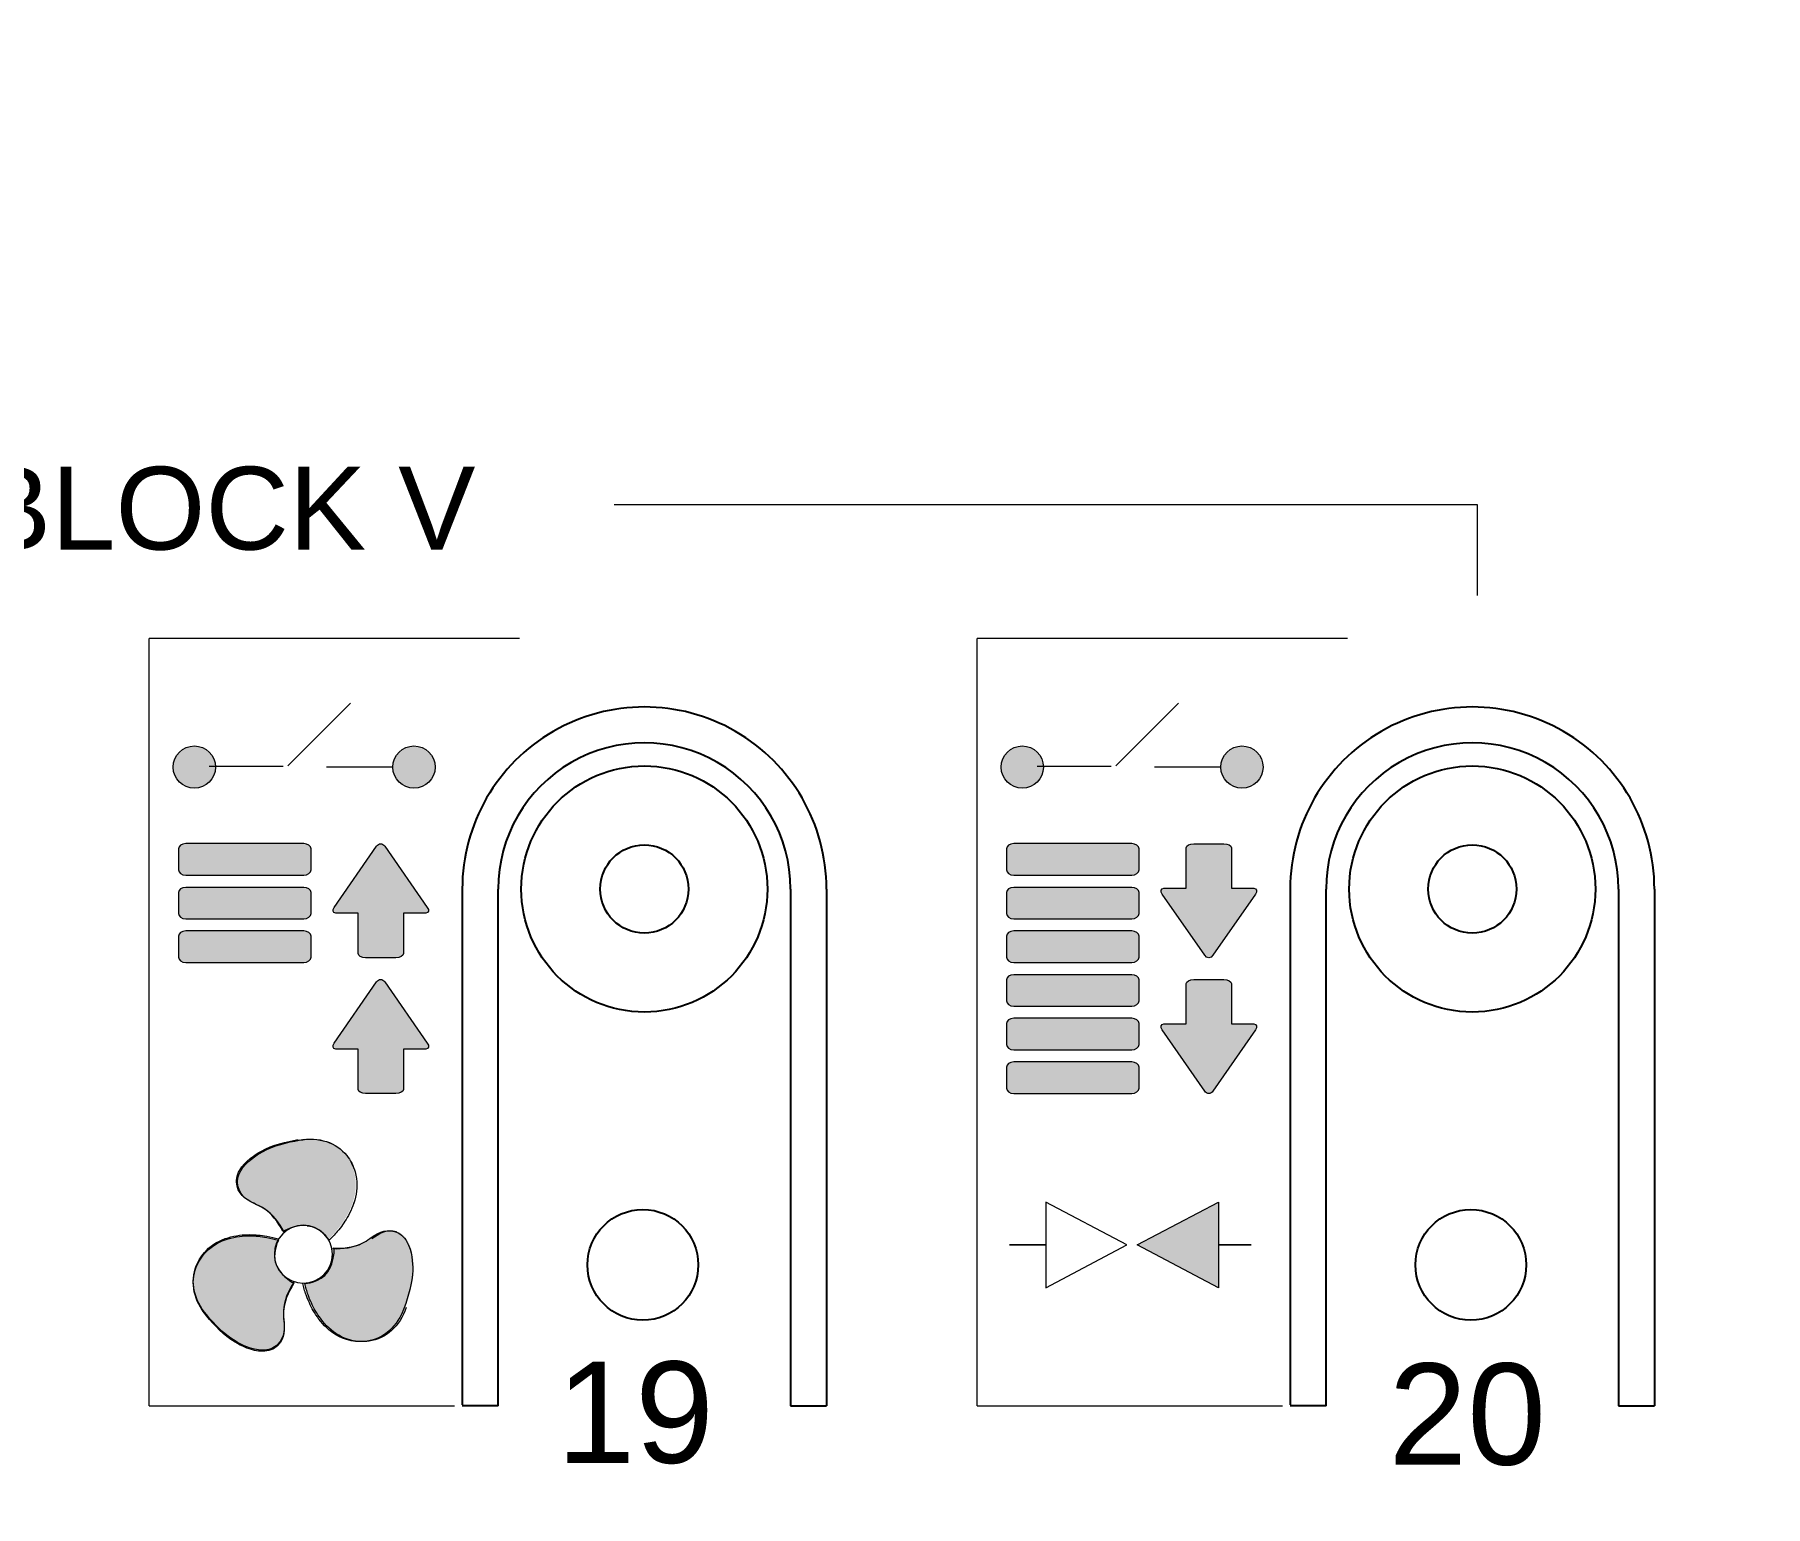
# Model space of a CAD drawing. Header units: millimetres. Extents: x 2517 to 4319, y 573 to 1664.
# Drawn here: x 2872.48 to 2901.75, y 1552.02 to 1576.91 of the extents above; entities that cross this region are included whole.
import ezdxf
from ezdxf.enums import TextEntityAlignment as Align

# ---------------------------------------------------------------- set-up
doc = ezdxf.new("R2010")
doc.units = ezdxf.units.MM
doc.set_wipeout_variables(frame=1)
for name, color, linetype in [('devices', 7, 'Continuous'), ('Enclosure', 7, 'Continuous'), ('Serigraph', 7, 'Continuous')]:
    doc.layers.add(name, color=color, linetype=linetype)
doc.styles.get("Standard").update_dxf_attribs({"font": 'arial.ttf'})

# ---------------------------------------------------------------- blocks, each defined once
blk = doc.blocks.new('*U7')
at = {"ltscale": 2}
blk.add_lwpolyline([(0, 20), (0, -20), (895.8, -20), (895.8, 20), (0, 20)], dxfattribs=at)
for points in [[(340.234, 3), (356.234, 3, -0.414214), (358.234, 1), (358.234, -1, -0.414214), (356.234, -3), (340.234, -3, -0.414214), (338.234, -1), (338.234, 1, -0.414214)], [(365.234, 3), (381.234, 3, -0.414214), (383.234, 1), (383.234, -1, -0.414214), (381.234, -3), (365.234, -3, -0.414214), (363.234, -1), (363.234, 1, -0.414214)]]:
    blk.add_lwpolyline(points, format="xyb", close=True, dxfattribs=at)
blk = doc.blocks.new('ZIO-MB24_ENVOLVENTE')
at = {"layer": 'Enclosure'}
for p, q in [((103.936, -11.026), (103.936, -19.751)), ((104.543, -19.768), (104.543, -11.026)), ((109.487, -11.026), (109.487, -19.768)), ((110.094, -11.026), (110.094, -19.768)), ((117.936, -11.026), (117.936, -19.751)), ((118.543, -19.768), (118.543, -11.026)), ((123.487, -11.026), (123.487, -19.768)), ((124.094, -11.026), (124.094, -19.768))]:
    blk.add_line(p, q, dxfattribs=at)
at = {"layer": 'Enclosure', "lineweight": 25}
for p, q in [((104.543, -19.768), (103.936, -19.768)), ((109.487, -19.768), (110.094, -19.768)), ((118.543, -19.768), (117.936, -19.768)), ((123.487, -19.768), (124.094, -19.768))]:
    blk.add_line(p, q, dxfattribs=at)
at = {"layer": 'Enclosure'}
for centre, radius in [((107.015, -11.026), 2.081), ((121.015, -11.026), 2.081), ((107.015, -11.026), 0.746), ((121.015, -11.026), 0.746), ((106.99, -17.383), 0.936), ((120.99, -17.383), 0.936)]:
    blk.add_circle(centre, radius, dxfattribs=at)
for centre, radius, end in [((107.015, -11.026), 3.079, 179.9989), ((121.015, -11.026), 3.079, 179.9989), ((107.015, -11.026), 2.472, 180.0034), ((121.015, -11.026), 2.472, 180.0034)]:
    blk.add_arc(centre, radius, 359.9989, end, dxfattribs=at)
blk = doc.blocks.new('ZIO-MB24_SERIGRAFIA')
at = {"layer": 'Serigraph'}
h = blk.add_hatch(color=256, dxfattribs=at)
h.dxf.hatch_style = 1
h.paths.add_polyline_path([(99.762, -8.964, 1), (99.049, -8.964, 1)])
h = blk.add_hatch(color=256, dxfattribs=at)
h.dxf.hatch_style = 1
h.paths.add_polyline_path([(103.476, -8.964, 1), (102.763, -8.964, 1)])
h = blk.add_hatch(color=256, dxfattribs=at)
h.dxf.hatch_style = 1
h.paths.add_polyline_path([(113.762, -8.964, 1), (113.049, -8.964, 1)])
h = blk.add_hatch(color=256, dxfattribs=at)
h.dxf.hatch_style = 1
h.paths.add_polyline_path([(113.762, -8.964, 1), (113.049, -8.964, 1)])
h = blk.add_hatch(color=256, dxfattribs=at)
h.dxf.hatch_style = 1
h.paths.add_polyline_path([(117.476, -8.964, 1), (116.763, -8.964, 1)])
h = blk.add_hatch(color=256, dxfattribs=at)
h.dxf.hatch_style = 1
h.paths.add_polyline_path([(117.476, -8.964, 1), (116.763, -8.964, 1)])
h = blk.add_hatch(color=256, dxfattribs=at)
h.dxf.hatch_style = 2
edge = h.paths.add_edge_path()
edge.add_spline(control_points=[(99.262, -10.259), (99.194, -10.259), (99.138, -10.299), (99.138, -10.348), (99.138, -10.348), (99.138, -10.348), (99.138, -10.348), (99.138, -10.348), (99.138, -10.704), (99.138, -10.704), (99.138, -10.752), (99.194, -10.792), (99.262, -10.792), (99.262, -10.792), (99.262, -10.792), (99.262, -10.792), (99.262, -10.792), (101.256, -10.792), (101.256, -10.792), (101.325, -10.792), (101.381, -10.752), (101.381, -10.704), (101.381, -10.704), (101.381, -10.704), (101.381, -10.704), (101.381, -10.704), (101.381, -10.348), (101.381, -10.348), (101.381, -10.299), (101.325, -10.259), (101.256, -10.259), (101.256, -10.259), (101.256, -10.259), (101.256, -10.259), (101.256, -10.259), (99.262, -10.259), (99.262, -10.259)], knot_values=[0, 0, 0, 0, 1, 1, 1, 2, 2, 2, 3, 3, 3, 4, 4, 4, 5, 5, 5, 6, 6, 6, 7, 7, 7, 8, 8, 8, 9, 9, 9, 10, 10, 10, 11, 11, 11, 12, 12, 12, 12], degree=3, periodic=0)
h = blk.add_hatch(color=256, dxfattribs=at)
h.dxf.hatch_style = 2
edge = h.paths.add_edge_path()
edge.add_spline(control_points=[(103.345, -11.336), (103.345, -11.336), (102.628, -10.302), (102.628, -10.302), (102.589, -10.246), (102.526, -10.246), (102.488, -10.302), (102.488, -10.302), (101.771, -11.336), (101.771, -11.336), (101.735, -11.387), (101.747, -11.429), (101.796, -11.436), (101.796, -11.436), (102.175, -11.436), (102.175, -11.436), (102.175, -11.436), (102.175, -12.118), (102.175, -12.118), (102.175, -12.157), (102.232, -12.189), (102.302, -12.189), (102.302, -12.189), (102.813, -12.189), (102.813, -12.189), (102.883, -12.189), (102.941, -12.157), (102.941, -12.118), (102.941, -12.118), (102.941, -11.436), (102.941, -11.436), (102.941, -11.436), (103.32, -11.436), (103.32, -11.436), (103.368, -11.429), (103.381, -11.387), (103.345, -11.336)], knot_values=[0, 0, 0, 0, 1, 1, 1, 2, 2, 2, 3, 3, 3, 4, 4, 4, 5, 5, 5, 6, 6, 6, 7, 7, 7, 8, 8, 8, 9, 9, 9, 10, 10, 10, 11, 11, 11, 12, 12, 12, 12], degree=3, periodic=0)
h = blk.add_hatch(color=256, dxfattribs=at)
h.dxf.hatch_style = 2
edge = h.paths.add_edge_path()
edge.add_spline(control_points=[(113.262, -10.259), (113.194, -10.259), (113.138, -10.299), (113.138, -10.348), (113.138, -10.348), (113.138, -10.348), (113.138, -10.348), (113.138, -10.348), (113.138, -10.704), (113.138, -10.704), (113.138, -10.752), (113.194, -10.792), (113.262, -10.792), (113.262, -10.792), (113.262, -10.792), (113.262, -10.792), (113.262, -10.792), (115.256, -10.792), (115.256, -10.792), (115.325, -10.792), (115.381, -10.752), (115.381, -10.704), (115.381, -10.704), (115.381, -10.704), (115.381, -10.704), (115.381, -10.704), (115.381, -10.348), (115.381, -10.348), (115.381, -10.299), (115.325, -10.259), (115.256, -10.259), (115.256, -10.259), (115.256, -10.259), (115.256, -10.259), (115.256, -10.259), (113.262, -10.259), (113.262, -10.259)], knot_values=[0, 0, 0, 0, 1, 1, 1, 2, 2, 2, 3, 3, 3, 4, 4, 4, 5, 5, 5, 6, 6, 6, 7, 7, 7, 8, 8, 8, 9, 9, 9, 10, 10, 10, 11, 11, 11, 12, 12, 12, 12], degree=3, periodic=0)
h = blk.add_hatch(color=256, dxfattribs=at)
h.dxf.hatch_style = 2
edge = h.paths.add_edge_path()
edge.add_spline(control_points=[(115.773, -11.113), (115.773, -11.113), (116.49, -12.147), (116.49, -12.147), (116.528, -12.202), (116.591, -12.202), (116.63, -12.147), (116.63, -12.147), (117.347, -11.113), (117.347, -11.113), (117.382, -11.062), (117.37, -11.019), (117.322, -11.013), (117.322, -11.013), (116.943, -11.013), (116.943, -11.013), (116.943, -11.013), (116.943, -10.33), (116.943, -10.33), (116.943, -10.292), (116.885, -10.26), (116.815, -10.26), (116.815, -10.26), (116.304, -10.26), (116.304, -10.26), (116.234, -10.26), (116.177, -10.292), (116.177, -10.33), (116.177, -10.33), (116.177, -11.013), (116.177, -11.013), (116.177, -11.013), (115.797, -11.013), (115.797, -11.013), (115.749, -11.019), (115.737, -11.062), (115.773, -11.113)], knot_values=[0, 0, 0, 0, 1, 1, 1, 2, 2, 2, 3, 3, 3, 4, 4, 4, 5, 5, 5, 6, 6, 6, 7, 7, 7, 8, 8, 8, 9, 9, 9, 10, 10, 10, 11, 11, 11, 12, 12, 12, 12], degree=3, periodic=0)
h = blk.add_hatch(color=256, dxfattribs=at)
h.dxf.hatch_style = 2
edge = h.paths.add_edge_path()
edge.add_spline(control_points=[(99.262, -10.998), (99.194, -10.998), (99.138, -11.038), (99.138, -11.087), (99.138, -11.087), (99.138, -11.087), (99.138, -11.087), (99.138, -11.087), (99.138, -11.442), (99.138, -11.442), (99.138, -11.491), (99.194, -11.531), (99.262, -11.531), (99.262, -11.531), (99.262, -11.531), (99.262, -11.531), (99.262, -11.531), (101.256, -11.531), (101.256, -11.531), (101.325, -11.531), (101.381, -11.491), (101.381, -11.442), (101.381, -11.442), (101.381, -11.442), (101.381, -11.442), (101.381, -11.442), (101.381, -11.087), (101.381, -11.087), (101.381, -11.038), (101.325, -10.998), (101.256, -10.998), (101.256, -10.998), (101.256, -10.998), (101.256, -10.998), (101.256, -10.998), (99.262, -10.998), (99.262, -10.998)], knot_values=[0, 0, 0, 0, 1, 1, 1, 2, 2, 2, 3, 3, 3, 4, 4, 4, 5, 5, 5, 6, 6, 6, 7, 7, 7, 8, 8, 8, 9, 9, 9, 10, 10, 10, 11, 11, 11, 12, 12, 12, 12], degree=3, periodic=0)
h = blk.add_hatch(color=256, dxfattribs=at)
h.dxf.hatch_style = 2
edge = h.paths.add_edge_path()
edge.add_spline(control_points=[(113.262, -10.998), (113.194, -10.998), (113.138, -11.038), (113.138, -11.087), (113.138, -11.087), (113.138, -11.087), (113.138, -11.087), (113.138, -11.087), (113.138, -11.442), (113.138, -11.442), (113.138, -11.491), (113.194, -11.531), (113.262, -11.531), (113.262, -11.531), (113.262, -11.531), (113.262, -11.531), (113.262, -11.531), (115.256, -11.531), (115.256, -11.531), (115.325, -11.531), (115.381, -11.491), (115.381, -11.442), (115.381, -11.442), (115.381, -11.442), (115.381, -11.442), (115.381, -11.442), (115.381, -11.087), (115.381, -11.087), (115.381, -11.038), (115.325, -10.998), (115.256, -10.998), (115.256, -10.998), (115.256, -10.998), (115.256, -10.998), (115.256, -10.998), (113.262, -10.998), (113.262, -10.998)], knot_values=[0, 0, 0, 0, 1, 1, 1, 2, 2, 2, 3, 3, 3, 4, 4, 4, 5, 5, 5, 6, 6, 6, 7, 7, 7, 8, 8, 8, 9, 9, 9, 10, 10, 10, 11, 11, 11, 12, 12, 12, 12], degree=3, periodic=0)
h = blk.add_hatch(color=256, dxfattribs=at)
h.dxf.hatch_style = 2
edge = h.paths.add_edge_path()
edge.add_spline(control_points=[(99.262, -11.736), (99.194, -11.736), (99.138, -11.776), (99.138, -11.825), (99.138, -11.825), (99.138, -11.825), (99.138, -11.825), (99.138, -11.825), (99.138, -12.18), (99.138, -12.18), (99.138, -12.229), (99.194, -12.269), (99.262, -12.269), (99.262, -12.269), (99.262, -12.269), (99.262, -12.269), (99.262, -12.269), (101.256, -12.269), (101.256, -12.269), (101.325, -12.269), (101.381, -12.229), (101.381, -12.18), (101.381, -12.18), (101.381, -12.18), (101.381, -12.18), (101.381, -12.18), (101.381, -11.825), (101.381, -11.825), (101.381, -11.776), (101.325, -11.736), (101.256, -11.736), (101.256, -11.736), (101.256, -11.736), (101.256, -11.736), (101.256, -11.736), (99.262, -11.736), (99.262, -11.736)], knot_values=[0, 0, 0, 0, 1, 1, 1, 2, 2, 2, 3, 3, 3, 4, 4, 4, 5, 5, 5, 6, 6, 6, 7, 7, 7, 8, 8, 8, 9, 9, 9, 10, 10, 10, 11, 11, 11, 12, 12, 12, 12], degree=3, periodic=0)
h = blk.add_hatch(color=256, dxfattribs=at)
h.dxf.hatch_style = 2
edge = h.paths.add_edge_path()
edge.add_spline(control_points=[(113.262, -11.736), (113.194, -11.736), (113.138, -11.776), (113.138, -11.825), (113.138, -11.825), (113.138, -11.825), (113.138, -11.825), (113.138, -11.825), (113.138, -12.18), (113.138, -12.18), (113.138, -12.229), (113.194, -12.269), (113.262, -12.269), (113.262, -12.269), (113.262, -12.269), (113.262, -12.269), (113.262, -12.269), (115.256, -12.269), (115.256, -12.269), (115.325, -12.269), (115.381, -12.229), (115.381, -12.18), (115.381, -12.18), (115.381, -12.18), (115.381, -12.18), (115.381, -12.18), (115.381, -11.825), (115.381, -11.825), (115.381, -11.776), (115.325, -11.736), (115.256, -11.736), (115.256, -11.736), (115.256, -11.736), (115.256, -11.736), (115.256, -11.736), (113.262, -11.736), (113.262, -11.736)], knot_values=[0, 0, 0, 0, 1, 1, 1, 2, 2, 2, 3, 3, 3, 4, 4, 4, 5, 5, 5, 6, 6, 6, 7, 7, 7, 8, 8, 8, 9, 9, 9, 10, 10, 10, 11, 11, 11, 12, 12, 12, 12], degree=3, periodic=0)
h = blk.add_hatch(color=256, dxfattribs=at)
h.dxf.hatch_style = 2
edge = h.paths.add_edge_path()
edge.add_spline(control_points=[(103.345, -13.632), (103.345, -13.632), (102.628, -12.598), (102.628, -12.598), (102.589, -12.542), (102.526, -12.542), (102.488, -12.598), (102.488, -12.598), (101.771, -13.632), (101.771, -13.632), (101.735, -13.683), (101.747, -13.726), (101.796, -13.732), (101.796, -13.732), (102.175, -13.732), (102.175, -13.732), (102.175, -13.732), (102.175, -14.415), (102.175, -14.415), (102.175, -14.454), (102.232, -14.485), (102.302, -14.485), (102.302, -14.485), (102.813, -14.485), (102.813, -14.485), (102.883, -14.485), (102.941, -14.454), (102.941, -14.415), (102.941, -14.415), (102.941, -13.732), (102.941, -13.732), (102.941, -13.732), (103.32, -13.732), (103.32, -13.732), (103.368, -13.726), (103.381, -13.683), (103.345, -13.632)], knot_values=[0, 0, 0, 0, 1, 1, 1, 2, 2, 2, 3, 3, 3, 4, 4, 4, 5, 5, 5, 6, 6, 6, 7, 7, 7, 8, 8, 8, 9, 9, 9, 10, 10, 10, 11, 11, 11, 12, 12, 12, 12], degree=3, periodic=0)
h = blk.add_hatch(color=256, dxfattribs=at)
h.dxf.hatch_style = 2
edge = h.paths.add_edge_path()
edge.add_spline(control_points=[(113.262, -12.475), (113.194, -12.475), (113.138, -12.515), (113.138, -12.564), (113.138, -12.564), (113.138, -12.564), (113.138, -12.564), (113.138, -12.564), (113.138, -12.919), (113.138, -12.919), (113.138, -12.968), (113.194, -13.008), (113.262, -13.008), (113.262, -13.008), (113.262, -13.008), (113.262, -13.008), (113.262, -13.008), (115.256, -13.008), (115.256, -13.008), (115.325, -13.008), (115.381, -12.968), (115.381, -12.919), (115.381, -12.919), (115.381, -12.919), (115.381, -12.919), (115.381, -12.919), (115.381, -12.564), (115.381, -12.564), (115.381, -12.515), (115.325, -12.475), (115.256, -12.475), (115.256, -12.475), (115.256, -12.475), (115.256, -12.475), (115.256, -12.475), (113.262, -12.475), (113.262, -12.475)], knot_values=[0, 0, 0, 0, 1, 1, 1, 2, 2, 2, 3, 3, 3, 4, 4, 4, 5, 5, 5, 6, 6, 6, 7, 7, 7, 8, 8, 8, 9, 9, 9, 10, 10, 10, 11, 11, 11, 12, 12, 12, 12], degree=3, periodic=0)
h = blk.add_hatch(color=256, dxfattribs=at)
h.dxf.hatch_style = 2
edge = h.paths.add_edge_path()
edge.add_spline(control_points=[(115.773, -13.409), (115.773, -13.409), (116.49, -14.443), (116.49, -14.443), (116.528, -14.499), (116.591, -14.499), (116.63, -14.443), (116.63, -14.443), (117.347, -13.409), (117.347, -13.409), (117.382, -13.358), (117.37, -13.315), (117.322, -13.309), (117.322, -13.309), (116.943, -13.309), (116.943, -13.309), (116.943, -13.309), (116.943, -12.626), (116.943, -12.626), (116.943, -12.588), (116.885, -12.556), (116.815, -12.556), (116.815, -12.556), (116.304, -12.556), (116.304, -12.556), (116.234, -12.556), (116.177, -12.588), (116.177, -12.626), (116.177, -12.626), (116.177, -13.309), (116.177, -13.309), (116.177, -13.309), (115.797, -13.309), (115.797, -13.309), (115.749, -13.315), (115.737, -13.358), (115.773, -13.409)], knot_values=[0, 0, 0, 0, 1, 1, 1, 2, 2, 2, 3, 3, 3, 4, 4, 4, 5, 5, 5, 6, 6, 6, 7, 7, 7, 8, 8, 8, 9, 9, 9, 10, 10, 10, 11, 11, 11, 12, 12, 12, 12], degree=3, periodic=0)
h = blk.add_hatch(color=256, dxfattribs=at)
h.dxf.hatch_style = 2
edge = h.paths.add_edge_path()
edge.add_spline(control_points=[(113.262, -13.213), (113.194, -13.213), (113.138, -13.253), (113.138, -13.302), (113.138, -13.302), (113.138, -13.302), (113.138, -13.302), (113.138, -13.302), (113.138, -13.657), (113.138, -13.657), (113.138, -13.706), (113.194, -13.746), (113.262, -13.746), (113.262, -13.746), (113.262, -13.746), (113.262, -13.746), (113.262, -13.746), (115.256, -13.746), (115.256, -13.746), (115.325, -13.746), (115.381, -13.706), (115.381, -13.657), (115.381, -13.657), (115.381, -13.657), (115.381, -13.657), (115.381, -13.657), (115.381, -13.302), (115.381, -13.302), (115.381, -13.253), (115.325, -13.213), (115.256, -13.213), (115.256, -13.213), (115.256, -13.213), (115.256, -13.213), (115.256, -13.213), (113.262, -13.213), (113.262, -13.213)], knot_values=[0, 0, 0, 0, 1, 1, 1, 2, 2, 2, 3, 3, 3, 4, 4, 4, 5, 5, 5, 6, 6, 6, 7, 7, 7, 8, 8, 8, 9, 9, 9, 10, 10, 10, 11, 11, 11, 12, 12, 12, 12], degree=3, periodic=0)
h = blk.add_hatch(color=256, dxfattribs=at)
h.dxf.hatch_style = 2
edge = h.paths.add_edge_path()
edge.add_spline(control_points=[(113.262, -13.951), (113.194, -13.951), (113.138, -13.992), (113.138, -14.04), (113.138, -14.04), (113.138, -14.04), (113.138, -14.04), (113.138, -14.04), (113.138, -14.396), (113.138, -14.396), (113.138, -14.445), (113.194, -14.485), (113.262, -14.485), (113.262, -14.485), (113.262, -14.485), (113.262, -14.485), (113.262, -14.485), (115.256, -14.485), (115.256, -14.485), (115.325, -14.485), (115.381, -14.445), (115.381, -14.396), (115.381, -14.396), (115.381, -14.396), (115.381, -14.396), (115.381, -14.396), (115.381, -14.04), (115.381, -14.04), (115.381, -13.992), (115.325, -13.951), (115.256, -13.951), (115.256, -13.951), (115.256, -13.951), (115.256, -13.951), (115.256, -13.951), (113.262, -13.951), (113.262, -13.951)], knot_values=[0, 0, 0, 0, 1, 1, 1, 2, 2, 2, 3, 3, 3, 4, 4, 4, 5, 5, 5, 6, 6, 6, 7, 7, 7, 8, 8, 8, 9, 9, 9, 10, 10, 10, 11, 11, 11, 12, 12, 12, 12], degree=3, periodic=0)
h = blk.add_hatch(color=256, dxfattribs=at)
h.dxf.hatch_style = 2
edge = h.paths.add_edge_path()
edge.add_spline(control_points=[(100.904, -16.819), (100.824, -16.654), (100.705, -16.511), (100.572, -16.423), (100.533, -16.398), (100.488, -16.377), (100.44, -16.355), (100.315, -16.295), (100.174, -16.229), (100.128, -16.052), (100.107, -15.964), (100.121, -15.873), (100.173, -15.784), (100.262, -15.629), (100.441, -15.513), (100.539, -15.459), (100.734, -15.351), (100.962, -15.299), (101.161, -15.265), (101.493, -15.205), (101.788, -15.3), (101.967, -15.526), (102.027, -15.602), (102.078, -15.703), (102.106, -15.801), (102.192, -16.102), (102.081, -16.387), (101.973, -16.574), (101.926, -16.656), (101.869, -16.735), (101.805, -16.81), (101.758, -16.864), (101.712, -16.913), (101.667, -16.956), (101.667, -16.956), (101.523, -16.73), (101.298, -16.716), (101.095, -16.703), (100.904, -16.819), (100.904, -16.819)], knot_values=[0, 0, 0, 0, 1, 1, 1, 2, 2, 2, 3, 3, 3, 4, 4, 4, 5, 5, 5, 6, 6, 6, 7, 7, 7, 8, 8, 8, 9, 9, 9, 10, 10, 10, 11, 11, 11, 12, 12, 12, 13, 13, 13, 13], degree=3, periodic=0)
h = blk.add_hatch(color=256, dxfattribs=at)
h.dxf.hatch_style = 2
h.paths.add_polyline_path([(116.721, -16.322), (116.721, -17.771), (115.35, -17.047)])
h = blk.add_hatch(color=256, dxfattribs=at)
h.dxf.hatch_style = 2
edge = h.paths.add_edge_path()
edge.add_spline(control_points=[(101.089, -17.694), (100.987, -17.847), (100.922, -18.021), (100.913, -18.18), (100.91, -18.226), (100.914, -18.276), (100.919, -18.329), (100.93, -18.467), (100.944, -18.622), (100.813, -18.75), (100.747, -18.813), (100.662, -18.845), (100.558, -18.845), (100.379, -18.845), (100.19, -18.748), (100.094, -18.691), (99.903, -18.576), (99.744, -18.404), (99.615, -18.249), (99.397, -17.992), (99.332, -17.689), (99.438, -17.421), (99.474, -17.331), (99.535, -17.236), (99.606, -17.163), (99.825, -16.938), (100.127, -16.892), (100.342, -16.892), (100.437, -16.892), (100.534, -16.901), (100.63, -16.919), (100.702, -16.933), (100.767, -16.948), (100.827, -16.966), (100.827, -16.966), (100.702, -17.204), (100.803, -17.406), (100.893, -17.588), (101.089, -17.694), (101.089, -17.694)], knot_values=[0, 0, 0, 0, 1, 1, 1, 2, 2, 2, 3, 3, 3, 4, 4, 4, 5, 5, 5, 6, 6, 6, 7, 7, 7, 8, 8, 8, 9, 9, 9, 10, 10, 10, 11, 11, 11, 12, 12, 12, 13, 13, 13, 13], degree=3, periodic=0)
h = blk.add_hatch(color=256, dxfattribs=at)
h.dxf.hatch_style = 2
edge = h.paths.add_edge_path()
edge.add_spline(control_points=[(101.755, -17.097), (101.938, -17.11), (102.121, -17.078), (102.264, -17.007), (102.305, -16.986), (102.346, -16.958), (102.389, -16.927), (102.504, -16.849), (102.631, -16.759), (102.807, -16.808), (102.895, -16.834), (102.966, -16.892), (103.017, -16.981), (103.107, -17.136), (103.118, -17.349), (103.116, -17.461), (103.111, -17.683), (103.042, -17.907), (102.972, -18.096), (102.859, -18.413), (102.629, -18.622), (102.344, -18.663), (102.247, -18.678), (102.135, -18.671), (102.036, -18.647), (101.732, -18.57), (101.541, -18.332), (101.433, -18.145), (101.386, -18.063), (101.345, -17.974), (101.313, -17.882), (101.289, -17.813), (101.27, -17.749), (101.255, -17.688), (101.255, -17.688), (101.523, -17.677), (101.648, -17.489), (101.76, -17.319), (101.755, -17.097), (101.755, -17.097)], knot_values=[0, 0, 0, 0, 1, 1, 1, 2, 2, 2, 3, 3, 3, 4, 4, 4, 5, 5, 5, 6, 6, 6, 7, 7, 7, 8, 8, 8, 9, 9, 9, 10, 10, 10, 11, 11, 11, 12, 12, 12, 13, 13, 13, 13], degree=3, periodic=0)
at = {"layer": 'Serigraph', "lineweight": 9}
for p, q in [((106.505, -4.521), (121.095, -4.521)), ((121.095, -4.521), (121.095, -6.063)), ((104.905, -6.79), (98.643, -6.79)), ((98.643, -19.768), (98.643, -6.79)), ((118.905, -6.79), (112.643, -6.79)), ((112.643, -19.768), (112.643, -6.79)), ((98.643, -19.768), (103.805, -19.768)), ((112.643, -19.768), (117.805, -19.768))]:
    blk.add_line(p, q, dxfattribs=at)
at = {"layer": 'Serigraph', "lineweight": 18}
for p, q in [((102.045, -7.881), (100.985, -8.942)), ((116.045, -7.881), (114.985, -8.942)), ((116.045, -7.881), (114.985, -8.942)), ((100.907, -8.954), (99.656, -8.954)), ((102.763, -8.964), (101.639, -8.964)), ((114.907, -8.954), (113.656, -8.954)), ((114.907, -8.954), (113.656, -8.954)), ((116.763, -8.964), (115.639, -8.964)), ((116.763, -8.964), (115.639, -8.964))]:
    blk.add_line(p, q, dxfattribs=at)
at = {"layer": 'Serigraph', "lineweight": 0}
for p, q in [((113.804, -16.322), (113.804, -17.771)), ((115.176, -17.047), (113.804, -16.322)), ((115.35, -17.047), (116.721, -16.322)), ((116.721, -16.322), (116.721, -17.771)), ((100.923, -16.83), (100.923, -16.83)), ((101.754, -17.117), (101.754, -17.117)), ((113.229, -17.046), (113.192, -17.046)), ((113.192, -17.046), (113.228, -17.046)), ((113.228, -17.046), (113.804, -17.046)), ((113.804, -17.046), (113.229, -17.046)), ((113.804, -17.771), (115.176, -17.047)), ((116.721, -17.771), (115.35, -17.047)), ((117.274, -17.046), (116.721, -17.046)), ((116.721, -17.046), (117.276, -17.046))]:
    blk.add_line(p, q, dxfattribs=at)
at = {"layer": 'Serigraph', "lineweight": 5}
for centre in [(99.406, -8.964), (103.12, -8.964), (113.406, -8.964), (113.406, -8.964), (117.12, -8.964), (117.12, -8.964)]:
    blk.add_circle(centre, 0.357, dxfattribs=at)
at = {"layer": 'Serigraph', "lineweight": 0}
for points in [[(99.262, -10.259), (99.194, -10.259), (99.138, -10.299), (99.138, -10.348)], [(99.138, -10.348), (99.138, -10.348), (99.138, -10.704), (99.138, -10.704)], [(101.256, -10.259), (101.256, -10.259), (99.262, -10.259), (99.262, -10.259)], [(101.381, -10.348), (101.381, -10.299), (101.325, -10.259), (101.256, -10.259)], [(101.381, -10.704), (101.381, -10.704), (101.381, -10.348), (101.381, -10.348)], [(113.262, -10.259), (113.194, -10.259), (113.138, -10.299), (113.138, -10.348)], [(113.138, -10.348), (113.138, -10.348), (113.138, -10.704), (113.138, -10.704)], [(115.256, -10.259), (115.256, -10.259), (113.262, -10.259), (113.262, -10.259)], [(115.381, -10.348), (115.381, -10.299), (115.325, -10.259), (115.256, -10.259)], [(115.381, -10.704), (115.381, -10.704), (115.381, -10.348), (115.381, -10.348)], [(99.138, -10.704), (99.138, -10.752), (99.194, -10.792), (99.262, -10.792)], [(99.262, -10.792), (99.262, -10.792), (101.256, -10.792), (101.256, -10.792)], [(101.256, -10.792), (101.325, -10.792), (101.381, -10.752), (101.381, -10.704)], [(113.138, -10.704), (113.138, -10.752), (113.194, -10.792), (113.262, -10.792)], [(113.262, -10.792), (113.262, -10.792), (115.256, -10.792), (115.256, -10.792)], [(115.256, -10.792), (115.325, -10.792), (115.381, -10.752), (115.381, -10.704)], [(99.262, -10.998), (99.194, -10.998), (99.138, -11.038), (99.138, -11.087)], [(99.138, -11.087), (99.138, -11.087), (99.138, -11.442), (99.138, -11.442)], [(101.256, -10.998), (101.256, -10.998), (99.262, -10.998), (99.262, -10.998)], [(101.381, -11.087), (101.381, -11.038), (101.325, -10.998), (101.256, -10.998)], [(101.381, -11.442), (101.381, -11.442), (101.381, -11.087), (101.381, -11.087)], [(113.262, -10.998), (113.194, -10.998), (113.138, -11.038), (113.138, -11.087)], [(113.138, -11.087), (113.138, -11.087), (113.138, -11.442), (113.138, -11.442)], [(115.256, -10.998), (115.256, -10.998), (113.262, -10.998), (113.262, -10.998)], [(115.381, -11.087), (115.381, -11.038), (115.325, -10.998), (115.256, -10.998)], [(115.381, -11.442), (115.381, -11.442), (115.381, -11.087), (115.381, -11.087)], [(99.138, -11.442), (99.138, -11.491), (99.194, -11.531), (99.262, -11.531)], [(99.262, -11.531), (99.262, -11.531), (101.256, -11.531), (101.256, -11.531)], [(101.256, -11.531), (101.325, -11.531), (101.381, -11.491), (101.381, -11.442)], [(113.138, -11.442), (113.138, -11.491), (113.194, -11.531), (113.262, -11.531)], [(113.262, -11.531), (113.262, -11.531), (115.256, -11.531), (115.256, -11.531)], [(115.256, -11.531), (115.325, -11.531), (115.381, -11.491), (115.381, -11.442)], [(99.262, -11.736), (99.194, -11.736), (99.138, -11.776), (99.138, -11.825)], [(99.138, -11.825), (99.138, -11.825), (99.138, -12.18), (99.138, -12.18)], [(101.256, -11.736), (101.256, -11.736), (99.262, -11.736), (99.262, -11.736)], [(101.381, -11.825), (101.381, -11.776), (101.325, -11.736), (101.256, -11.736)], [(101.381, -12.18), (101.381, -12.18), (101.381, -11.825), (101.381, -11.825)], [(113.262, -11.736), (113.194, -11.736), (113.138, -11.776), (113.138, -11.825)], [(113.138, -11.825), (113.138, -11.825), (113.138, -12.18), (113.138, -12.18)], [(115.256, -11.736), (115.256, -11.736), (113.262, -11.736), (113.262, -11.736)], [(115.381, -11.825), (115.381, -11.776), (115.325, -11.736), (115.256, -11.736)], [(115.381, -12.18), (115.381, -12.18), (115.381, -11.825), (115.381, -11.825)], [(99.138, -12.18), (99.138, -12.229), (99.194, -12.269), (99.262, -12.269)], [(99.262, -12.269), (99.262, -12.269), (101.256, -12.269), (101.256, -12.269)], [(101.256, -12.269), (101.325, -12.269), (101.381, -12.229), (101.381, -12.18)], [(113.138, -12.18), (113.138, -12.229), (113.194, -12.269), (113.262, -12.269)], [(113.262, -12.269), (113.262, -12.269), (115.256, -12.269), (115.256, -12.269)], [(115.256, -12.269), (115.325, -12.269), (115.381, -12.229), (115.381, -12.18)], [(113.262, -12.475), (113.194, -12.475), (113.138, -12.515), (113.138, -12.564)], [(113.138, -12.564), (113.138, -12.564), (113.138, -12.919), (113.138, -12.919)], [(115.256, -12.475), (115.256, -12.475), (113.262, -12.475), (113.262, -12.475)], [(115.381, -12.564), (115.381, -12.515), (115.325, -12.475), (115.256, -12.475)], [(115.381, -12.919), (115.381, -12.919), (115.381, -12.564), (115.381, -12.564)], [(113.138, -12.919), (113.138, -12.968), (113.194, -13.008), (113.262, -13.008)], [(113.262, -13.008), (113.262, -13.008), (115.256, -13.008), (115.256, -13.008)], [(115.256, -13.008), (115.325, -13.008), (115.381, -12.968), (115.381, -12.919)], [(113.262, -13.213), (113.194, -13.213), (113.138, -13.253), (113.138, -13.302)], [(113.138, -13.302), (113.138, -13.302), (113.138, -13.657), (113.138, -13.657)], [(115.256, -13.213), (115.256, -13.213), (113.262, -13.213), (113.262, -13.213)], [(115.381, -13.302), (115.381, -13.253), (115.325, -13.213), (115.256, -13.213)], [(115.381, -13.657), (115.381, -13.657), (115.381, -13.302), (115.381, -13.302)], [(113.138, -13.657), (113.138, -13.706), (113.194, -13.746), (113.262, -13.746)], [(113.262, -13.746), (113.262, -13.746), (115.256, -13.746), (115.256, -13.746)], [(115.256, -13.746), (115.325, -13.746), (115.381, -13.706), (115.381, -13.657)], [(113.262, -13.951), (113.194, -13.951), (113.138, -13.992), (113.138, -14.04)], [(113.138, -14.04), (113.138, -14.04), (113.138, -14.396), (113.138, -14.396)], [(115.256, -13.951), (115.256, -13.951), (113.262, -13.951), (113.262, -13.951)], [(115.381, -14.04), (115.381, -13.992), (115.325, -13.951), (115.256, -13.951)], [(115.381, -14.396), (115.381, -14.396), (115.381, -14.04), (115.381, -14.04)], [(113.138, -14.396), (113.138, -14.445), (113.194, -14.485), (113.262, -14.485)], [(113.262, -14.485), (113.262, -14.485), (115.256, -14.485), (115.256, -14.485)], [(115.256, -14.485), (115.325, -14.485), (115.381, -14.445), (115.381, -14.396)], [(101.179, -15.275), (101.511, -15.215), (101.806, -15.31), (101.984, -15.536)], [(100.173, -15.784), (100.262, -15.629), (100.441, -15.513), (100.539, -15.459)], [(100.539, -15.459), (100.734, -15.351), (100.962, -15.299), (101.161, -15.265)], [(100.128, -16.052), (100.107, -15.964), (100.121, -15.873), (100.173, -15.784)], [(101.984, -15.536), (102.045, -15.612), (102.096, -15.713), (102.124, -15.811)], [(100.44, -16.355), (100.315, -16.295), (100.174, -16.229), (100.128, -16.052)], [(102.124, -15.811), (102.209, -16.112), (102.099, -16.397), (101.991, -16.584)], [(100.572, -16.423), (100.533, -16.398), (100.488, -16.377), (100.44, -16.355)], [(100.904, -16.819), (100.824, -16.654), (100.705, -16.511), (100.572, -16.423)], [(101.991, -16.584), (101.943, -16.666), (101.887, -16.745), (101.823, -16.82)], [(100.63, -16.919), (100.702, -16.933), (100.767, -16.948), (100.827, -16.966)], [(100.827, -16.966), (100.827, -16.966), (100.702, -17.204), (100.803, -17.406)], [(101.298, -16.716), (101.095, -16.703), (100.904, -16.819), (100.904, -16.819)], [(101.685, -16.966), (101.685, -16.966), (101.541, -16.74), (101.316, -16.726)], [(101.823, -16.82), (101.776, -16.874), (101.73, -16.923), (101.685, -16.966)], [(102.407, -16.937), (102.521, -16.859), (102.649, -16.769), (102.825, -16.818)], [(99.438, -17.421), (99.474, -17.331), (99.535, -17.236), (99.606, -17.163)], [(101.666, -17.499), (101.778, -17.329), (101.772, -17.107), (101.772, -17.107)], [(101.755, -17.097), (101.938, -17.11), (102.121, -17.078), (102.264, -17.007)], [(99.615, -18.249), (99.397, -17.992), (99.332, -17.689), (99.438, -17.421)], [(100.803, -17.406), (100.893, -17.588), (101.089, -17.694), (101.089, -17.694)], [(101.273, -17.698), (101.273, -17.698), (101.541, -17.687), (101.666, -17.499)], [(101.089, -17.694), (100.987, -17.847), (100.922, -18.021), (100.913, -18.18)], [(101.33, -17.892), (101.307, -17.823), (101.287, -17.759), (101.273, -17.698)], [(101.451, -18.155), (101.403, -18.073), (101.363, -17.984), (101.33, -17.892)], [(102.99, -18.106), (102.876, -18.423), (102.647, -18.632), (102.362, -18.673)], [(100.094, -18.691), (99.903, -18.576), (99.744, -18.404), (99.615, -18.249)], [(100.919, -18.329), (100.93, -18.467), (100.944, -18.622), (100.813, -18.75)], [(100.913, -18.18), (100.91, -18.226), (100.914, -18.276), (100.919, -18.329)], [(102.054, -18.657), (101.75, -18.58), (101.559, -18.342), (101.451, -18.155)], [(102.362, -18.673), (102.265, -18.688), (102.153, -18.681), (102.054, -18.657)]]:
    blk.add_open_spline(points, degree=3, dxfattribs=at)
for points, knots in [([(103.345, -11.336), (103.345, -11.336), (102.628, -10.302), (102.628, -10.302), (102.589, -10.246), (102.526, -10.246), (102.488, -10.302), (102.488, -10.302), (101.771, -11.336), (101.771, -11.336), (101.735, -11.387), (101.747, -11.429), (101.796, -11.436), (101.796, -11.436), (102.175, -11.436), (102.175, -11.436), (102.175, -11.436), (102.175, -12.118), (102.175, -12.118), (102.175, -12.157), (102.232, -12.189), (102.302, -12.189), (102.302, -12.189), (102.813, -12.189), (102.813, -12.189), (102.883, -12.189), (102.941, -12.157), (102.941, -12.118), (102.941, -12.118), (102.941, -11.436), (102.941, -11.436), (102.941, -11.436), (103.32, -11.436), (103.32, -11.436), (103.368, -11.429), (103.381, -11.387), (103.345, -11.336)], [0, 0, 0, 0, 1, 1, 1, 2, 2, 2, 3, 3, 3, 4, 4, 4, 5, 5, 5, 6, 6, 6, 7, 7, 7, 8, 8, 8, 9, 9, 9, 10, 10, 10, 11, 11, 11, 12, 12, 12, 12]), ([(115.773, -11.113), (115.773, -11.113), (116.49, -12.147), (116.49, -12.147), (116.528, -12.202), (116.591, -12.202), (116.63, -12.147), (116.63, -12.147), (117.347, -11.113), (117.347, -11.113), (117.382, -11.062), (117.37, -11.019), (117.322, -11.013), (117.322, -11.013), (116.943, -11.013), (116.943, -11.013), (116.943, -11.013), (116.943, -10.33), (116.943, -10.33), (116.943, -10.292), (116.885, -10.26), (116.815, -10.26), (116.815, -10.26), (116.304, -10.26), (116.304, -10.26), (116.234, -10.26), (116.177, -10.292), (116.177, -10.33), (116.177, -10.33), (116.177, -11.013), (116.177, -11.013), (116.177, -11.013), (115.797, -11.013), (115.797, -11.013), (115.749, -11.019), (115.737, -11.062), (115.773, -11.113)], [0, 0, 0, 0, 1, 1, 1, 2, 2, 2, 3, 3, 3, 4, 4, 4, 5, 5, 5, 6, 6, 6, 7, 7, 7, 8, 8, 8, 9, 9, 9, 10, 10, 10, 11, 11, 11, 12, 12, 12, 12]), ([(103.345, -13.632), (103.345, -13.632), (102.628, -12.598), (102.628, -12.598), (102.589, -12.542), (102.526, -12.542), (102.488, -12.598), (102.488, -12.598), (101.771, -13.632), (101.771, -13.632), (101.735, -13.683), (101.747, -13.726), (101.796, -13.732), (101.796, -13.732), (102.175, -13.732), (102.175, -13.732), (102.175, -13.732), (102.175, -14.415), (102.175, -14.415), (102.175, -14.454), (102.232, -14.485), (102.302, -14.485), (102.302, -14.485), (102.813, -14.485), (102.813, -14.485), (102.883, -14.485), (102.941, -14.454), (102.941, -14.415), (102.941, -14.415), (102.941, -13.732), (102.941, -13.732), (102.941, -13.732), (103.32, -13.732), (103.32, -13.732), (103.368, -13.726), (103.381, -13.683), (103.345, -13.632)], [0, 0, 0, 0, 1, 1, 1, 2, 2, 2, 3, 3, 3, 4, 4, 4, 5, 5, 5, 6, 6, 6, 7, 7, 7, 8, 8, 8, 9, 9, 9, 10, 10, 10, 11, 11, 11, 12, 12, 12, 12]), ([(115.773, -13.409), (115.773, -13.409), (116.49, -14.443), (116.49, -14.443), (116.528, -14.499), (116.591, -14.499), (116.63, -14.443), (116.63, -14.443), (117.347, -13.409), (117.347, -13.409), (117.382, -13.358), (117.37, -13.315), (117.322, -13.309), (117.322, -13.309), (116.943, -13.309), (116.943, -13.309), (116.943, -13.309), (116.943, -12.626), (116.943, -12.626), (116.943, -12.588), (116.885, -12.556), (116.815, -12.556), (116.815, -12.556), (116.304, -12.556), (116.304, -12.556), (116.234, -12.556), (116.177, -12.588), (116.177, -12.626), (116.177, -12.626), (116.177, -13.309), (116.177, -13.309), (116.177, -13.309), (115.797, -13.309), (115.797, -13.309), (115.749, -13.315), (115.737, -13.358), (115.773, -13.409)], [0, 0, 0, 0, 1, 1, 1, 2, 2, 2, 3, 3, 3, 4, 4, 4, 5, 5, 5, 6, 6, 6, 7, 7, 7, 8, 8, 8, 9, 9, 9, 10, 10, 10, 11, 11, 11, 12, 12, 12, 12]), ([(100.923, -16.83), (100.842, -16.664), (100.722, -16.521), (100.59, -16.434), (100.55, -16.408), (100.504, -16.387), (100.458, -16.365), (100.333, -16.306), (100.19, -16.239), (100.147, -16.063), (100.124, -15.974), (100.139, -15.884), (100.19, -15.795), (100.28, -15.638), (100.459, -15.524), (100.557, -15.469), (100.751, -15.362), (100.981, -15.31), (101.178, -15.274), (101.511, -15.214), (101.805, -15.31), (101.985, -15.536), (102.045, -15.612), (102.095, -15.712), (102.123, -15.811), (102.209, -16.113), (102.099, -16.397), (101.991, -16.584), (101.943, -16.666), (101.887, -16.745), (101.823, -16.819), (101.774, -16.875), (101.73, -16.923), (101.685, -16.966)], [0, 0, 0, 0, 1, 1, 1, 2, 2, 2, 3, 3, 3, 4, 4, 4, 5, 5, 5, 6, 6, 6, 7, 7, 7, 8, 8, 8, 9, 9, 9, 10, 10, 10, 11, 11, 11, 11]), ([(101.089, -17.673), (100.987, -17.827), (100.922, -18.001), (100.913, -18.16), (100.91, -18.206), (100.914, -18.257), (100.919, -18.308), (100.93, -18.447), (100.944, -18.602), (100.813, -18.729), (100.747, -18.794), (100.662, -18.826), (100.558, -18.826), (100.379, -18.826), (100.19, -18.728), (100.094, -18.67), (99.903, -18.556), (99.744, -18.384), (99.615, -18.229), (99.397, -17.972), (99.332, -17.669), (99.438, -17.4), (99.474, -17.31), (99.535, -17.216), (99.606, -17.143), (99.825, -16.918), (100.127, -16.872), (100.342, -16.872), (100.437, -16.872), (100.534, -16.88), (100.63, -16.898), (100.702, -16.912), (100.767, -16.928), (100.827, -16.945)], [0, 0, 0, 0, 1, 1, 1, 2, 2, 2, 3, 3, 3, 4, 4, 4, 5, 5, 5, 6, 6, 6, 7, 7, 7, 8, 8, 8, 9, 9, 9, 10, 10, 10, 11, 11, 11, 11]), ([(99.606, -17.163), (99.825, -16.938), (100.127, -16.892), (100.342, -16.892), (100.437, -16.892), (100.534, -16.901), (100.63, -16.919)], [8, 8, 8, 8, 9, 9, 9, 10, 10, 10, 10]), ([(101.74, -17.204), (101.74, -17.475), (101.521, -17.693), (101.249, -17.693), (100.979, -17.693), (100.759, -17.475), (100.759, -17.204), (100.759, -16.932), (100.979, -16.713), (101.249, -16.713), (101.521, -16.713), (101.74, -16.932), (101.74, -17.204)], [0, 0, 0, 0, 1, 1, 1, 2, 2, 2, 3, 3, 3, 4, 4, 4, 4]), ([(101.737, -17.107), (101.921, -17.12), (102.105, -17.087), (102.246, -17.017), (102.288, -16.995), (102.329, -16.967), (102.372, -16.937), (102.486, -16.859), (102.614, -16.768), (102.79, -16.819), (102.878, -16.843), (102.948, -16.902), (103, -16.991), (103.089, -17.146), (103.099, -17.358), (103.098, -17.471), (103.094, -17.693), (103.024, -17.917), (102.956, -18.107), (102.841, -18.424), (102.612, -18.632), (102.326, -18.674), (102.229, -18.689), (102.117, -18.681), (102.019, -18.657), (101.716, -18.58), (101.524, -18.342), (101.416, -18.156), (101.369, -18.073), (101.329, -17.984), (101.296, -17.891), (101.271, -17.822), (101.253, -17.759), (101.238, -17.698)], [0, 0, 0, 0, 1, 1, 1, 2, 2, 2, 3, 3, 3, 4, 4, 4, 5, 5, 5, 6, 6, 6, 7, 7, 7, 8, 8, 8, 9, 9, 9, 10, 10, 10, 11, 11, 11, 11]), ([(100.813, -18.75), (100.747, -18.813), (100.662, -18.845), (100.558, -18.845), (100.379, -18.845), (100.19, -18.748), (100.094, -18.691)], [3, 3, 3, 3, 4, 4, 4, 5, 5, 5, 5])]:
    blk.add_open_spline(points, degree=3, knots=knots, dxfattribs=at)
at = {"layer": 'Serigraph'}
for s, p in [('19', (105.528, -20.732)), ('20', (119.598, -20.763))]:
    blk.add_text(s, height=1.7143, dxfattribs=at).set_placement(p)
at = {"layer": 'Serigraph', "insert": (99.919, -4.595), "char_height": 1.4, "attachment_point": 5}
blk.add_mtext_dynamic_manual_height_columns('\\pxqc;BLOCK V', width=10.43756, gutter_width=12.5, heights=[0], dxfattribs=at)
blk = doc.blocks.new('ZIO-MB24_ATT_DEF')
blk.add_wipeout([(0, 45), (211.6, 45), (211.6, -45), (0, -45)])
at = {"layer": 'Enclosure'}
blk.add_blockref('ZIO-MB24_ENVOLVENTE', (0, 0), dxfattribs=at)
at = {"layer": 'Serigraph'}
blk.add_blockref('ZIO-MB24_SERIGRAFIA', (0, 0), dxfattribs=at)
at = {"color": 3, "flags": 2}
blk.add_attdef('REFERENCE', text='', height=2.5, dxfattribs=at).set_placement((35.324, 28.944), align=Align.CENTER)
at = {"color": 3}
blk.add_attdef('PHYSICAL_ADD.', text='', height=2.5, dxfattribs=at).set_placement((160.052, 28.959), align=Align.CENTER)

msp = doc.modelspace()

# ---------------------------------------------------------------- block references
at = {"color": 1}
msp.add_blockref('*U7', (2527.543, 1573.49), dxfattribs=at)

# ---------------------------------------------------------------- next in the draw order: block references
at = {"layer": 'devices'}
msp.add_blockref('ZIO-MB24_ATT_DEF', (2775.777, 1573.49), dxfattribs=at)

doc.saveas('drawing.dxf')
